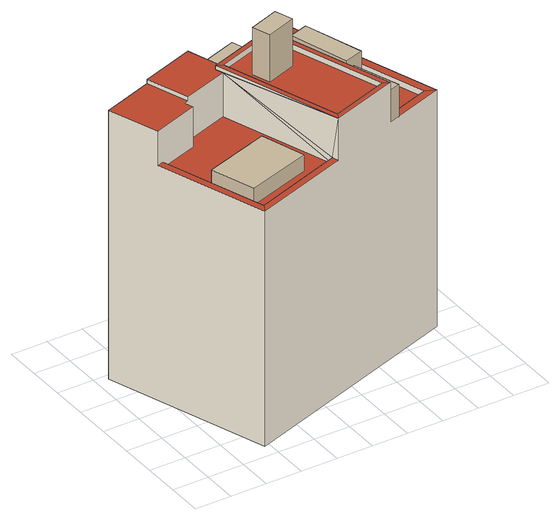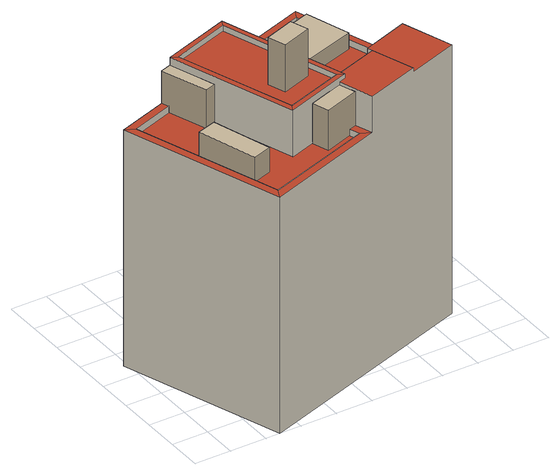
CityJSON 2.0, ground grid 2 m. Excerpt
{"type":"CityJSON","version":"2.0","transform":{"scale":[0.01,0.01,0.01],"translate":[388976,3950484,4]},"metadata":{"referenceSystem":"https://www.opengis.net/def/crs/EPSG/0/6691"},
"CityObjects":{
"building1":{"type":"Building","attributes":{"13+区市町村コード+大字・町コード+町・丁目コード":"13101007002","class":"3002","measuredHeight":13.9,"storeysAboveGround":5,"storeysBelowGround":0,"usage":"413","大字・町コード":"7","延べ面積換算係数":"1","町・丁目コード":"2"},"address":[{"country":"日本","locality":"東京都千代田区鍛冶町二丁目"}],"children":["building1-1"],"geometry":[{"type":"Solid","lod":"2","boundaries":[[[[0,1,2,3]],[[4,5,6,7,8,9]],[[10,11,12,13]],[[14,15,16,17,18,19]],[[20,21,22,23,24,25]],[[26,27,12,11]],[[28,29,30,31]],[[32,33,34,35]],[[36,37,33,32]],[[38,39,31,30]],[[40,41,42,43]],[[35,34,44,45]],[[46,47,48,49,50,51]],[[45,44,37,36]],[[52,53,54,55]],[[54,53,39,38]],[[20,12,27,21]],[[34,27,26]],[[11,3,2,53,52,44,34,26]],[[40,35,45,41]],[[25,13,12,20]],[[50,55,54,51]],[[4,0,3,11,10,5]],[[34,16,27]],[[16,22,21]],[[16,21,27]],[[34,33,17]],[[34,17,16]],[[43,32,35,40]],[[13,25,24,6,5,10]],[[41,45,36,42]],[[55,50,49,37,44,52]],[[7,6,24,23]],[[22,16,15,8,7,23]],[[51,54,38,46]],[[14,9,8,15]],[[39,53,2,1]],[[42,36,32,43]],[[37,49,48,29,28,18,17,33]],[[47,30,29,48]],[[18,28,31,19]],[[39,1,0,4,9,14,19,31]],[[46,38,30,47]]]],"semantics":{"surfaces":[{"type":"GroundSurface"},{"type":"RoofSurface"},{"type":"WallSurface"}],"values":[[0,1,1,1,1,1,1,1,1,1,1,1,1,1,1,1,2,2,2,2,2,2,2,2,2,2,2,2,2,2,2,2,2,2,2,2,2,2,2,2,2,2,2]]}}]},
"building1-1":{"type":"BuildingInstallation","attributes":{"relationToConstruction":"outside"},"parents":["building1"],"geometry":[{"type":"MultiSurface","lod":"2","boundaries":[[[56,57,58,59]],[[60,52,55,61]],[[62,63,50,64]],[[65,66,67,68]],[[69,70,71,72]],[[73,74,29,28]],[[75,48,76,77]],[[56,59,78,79]],[[79,78,80,81]],[[52,60,82,83]],[[58,57,81,80]],[[50,63,61,55]],[[56,79,81,57]],[[55,52,83,84,64,50]],[[85,84,83,82]],[[61,63,62,85,82,60]],[[62,64,84,85]],[[68,86,87,65]],[[66,65,87,88]],[[89,88,87,86]],[[69,72,90,91]],[[68,67,89,86]],[[67,66,88,89]],[[70,69,91,92]],[[93,92,91,90]],[[75,94,95,28,29,48]],[[71,93,90,72]],[[96,73,28,95]],[[29,74,76,48]],[[96,95,94,97]],[[77,97,94,75]],[[74,73,96,97,77,76]],[[71,70,92,93]],[[58,80,78,59]]]}]}
},
"vertices":[
[69,970,15],[1321,1396,15],[1624,501,15],[373,76,15],[69,970,1537],[165,688,1537],[422,776,1537],[406,824,1537],[430,832,1537],[350,1066,1537],[165,688,1346],[373,76,1346],[396,123,1346],[200,700,1346],[350,1066,1559],[430,832,1559],[683,918,1559],[668,961,1559],[711,976,1559],[646,1166,1559],[396,123,1311],[895,292,1311],[683,918,1311],[406,824,1311],[422,776,1311],[200,700,1311],[907,257,1346],[895,292,1346],[711,976,1353],[753,990,1353],[703,1139,1353],[646,1166,1353],[705,943,1581],[668,961,1581],[907,258,1581],[925,294,1581],[1028,1053,1581],[1046,1090,1581],[1293,1339,1353],[1321,1396,1353],[925,294,1551],[1249,404,1551],[1028,1053,1551],[705,943,1551],[1285,386,1581],[1249,404,1581],[1293,1339,1318],[703,1139,1318],[753,990,1318],[1046,1090,1318],[1271,428,1318],[1568,529,1318],[1285,386,1353],[1624,501,1353],[1568,529,1353],[1271,428,1353],
[310,443,1311],[669,559,1311],[748,313,1311],[389,198,1311],[1345,406,1353],[1331,449,1353],[1258,661,1318],[1331,449,1318],[1199,641,1318],[833,740,1551],[798,840,1551],[965,899,1551],[1000,799,1551],[1314,813,1318],[1213,1141,1318],[1318,1174,1318],[1419,846,1318],[680,1068,1353],[722,1082,1353],[907,1043,1318],[722,1082,1318],[876,1135,1318],[389,198,1403],[310,443,1403],[748,313,1403],[669,559,1403],[1345,406,1537],[1285,386,1537],[1199,641,1537],[1258,661,1537],[1000,799,1817],[833,740,1817],[798,840,1817],[965,899,1817],[1419,846,1458],[1314,813,1458],[1213,1141,1458],[1318,1174,1458],[907,1043,1544],[711,976,1544],[680,1068,1544],[876,1135,1544]
]}
